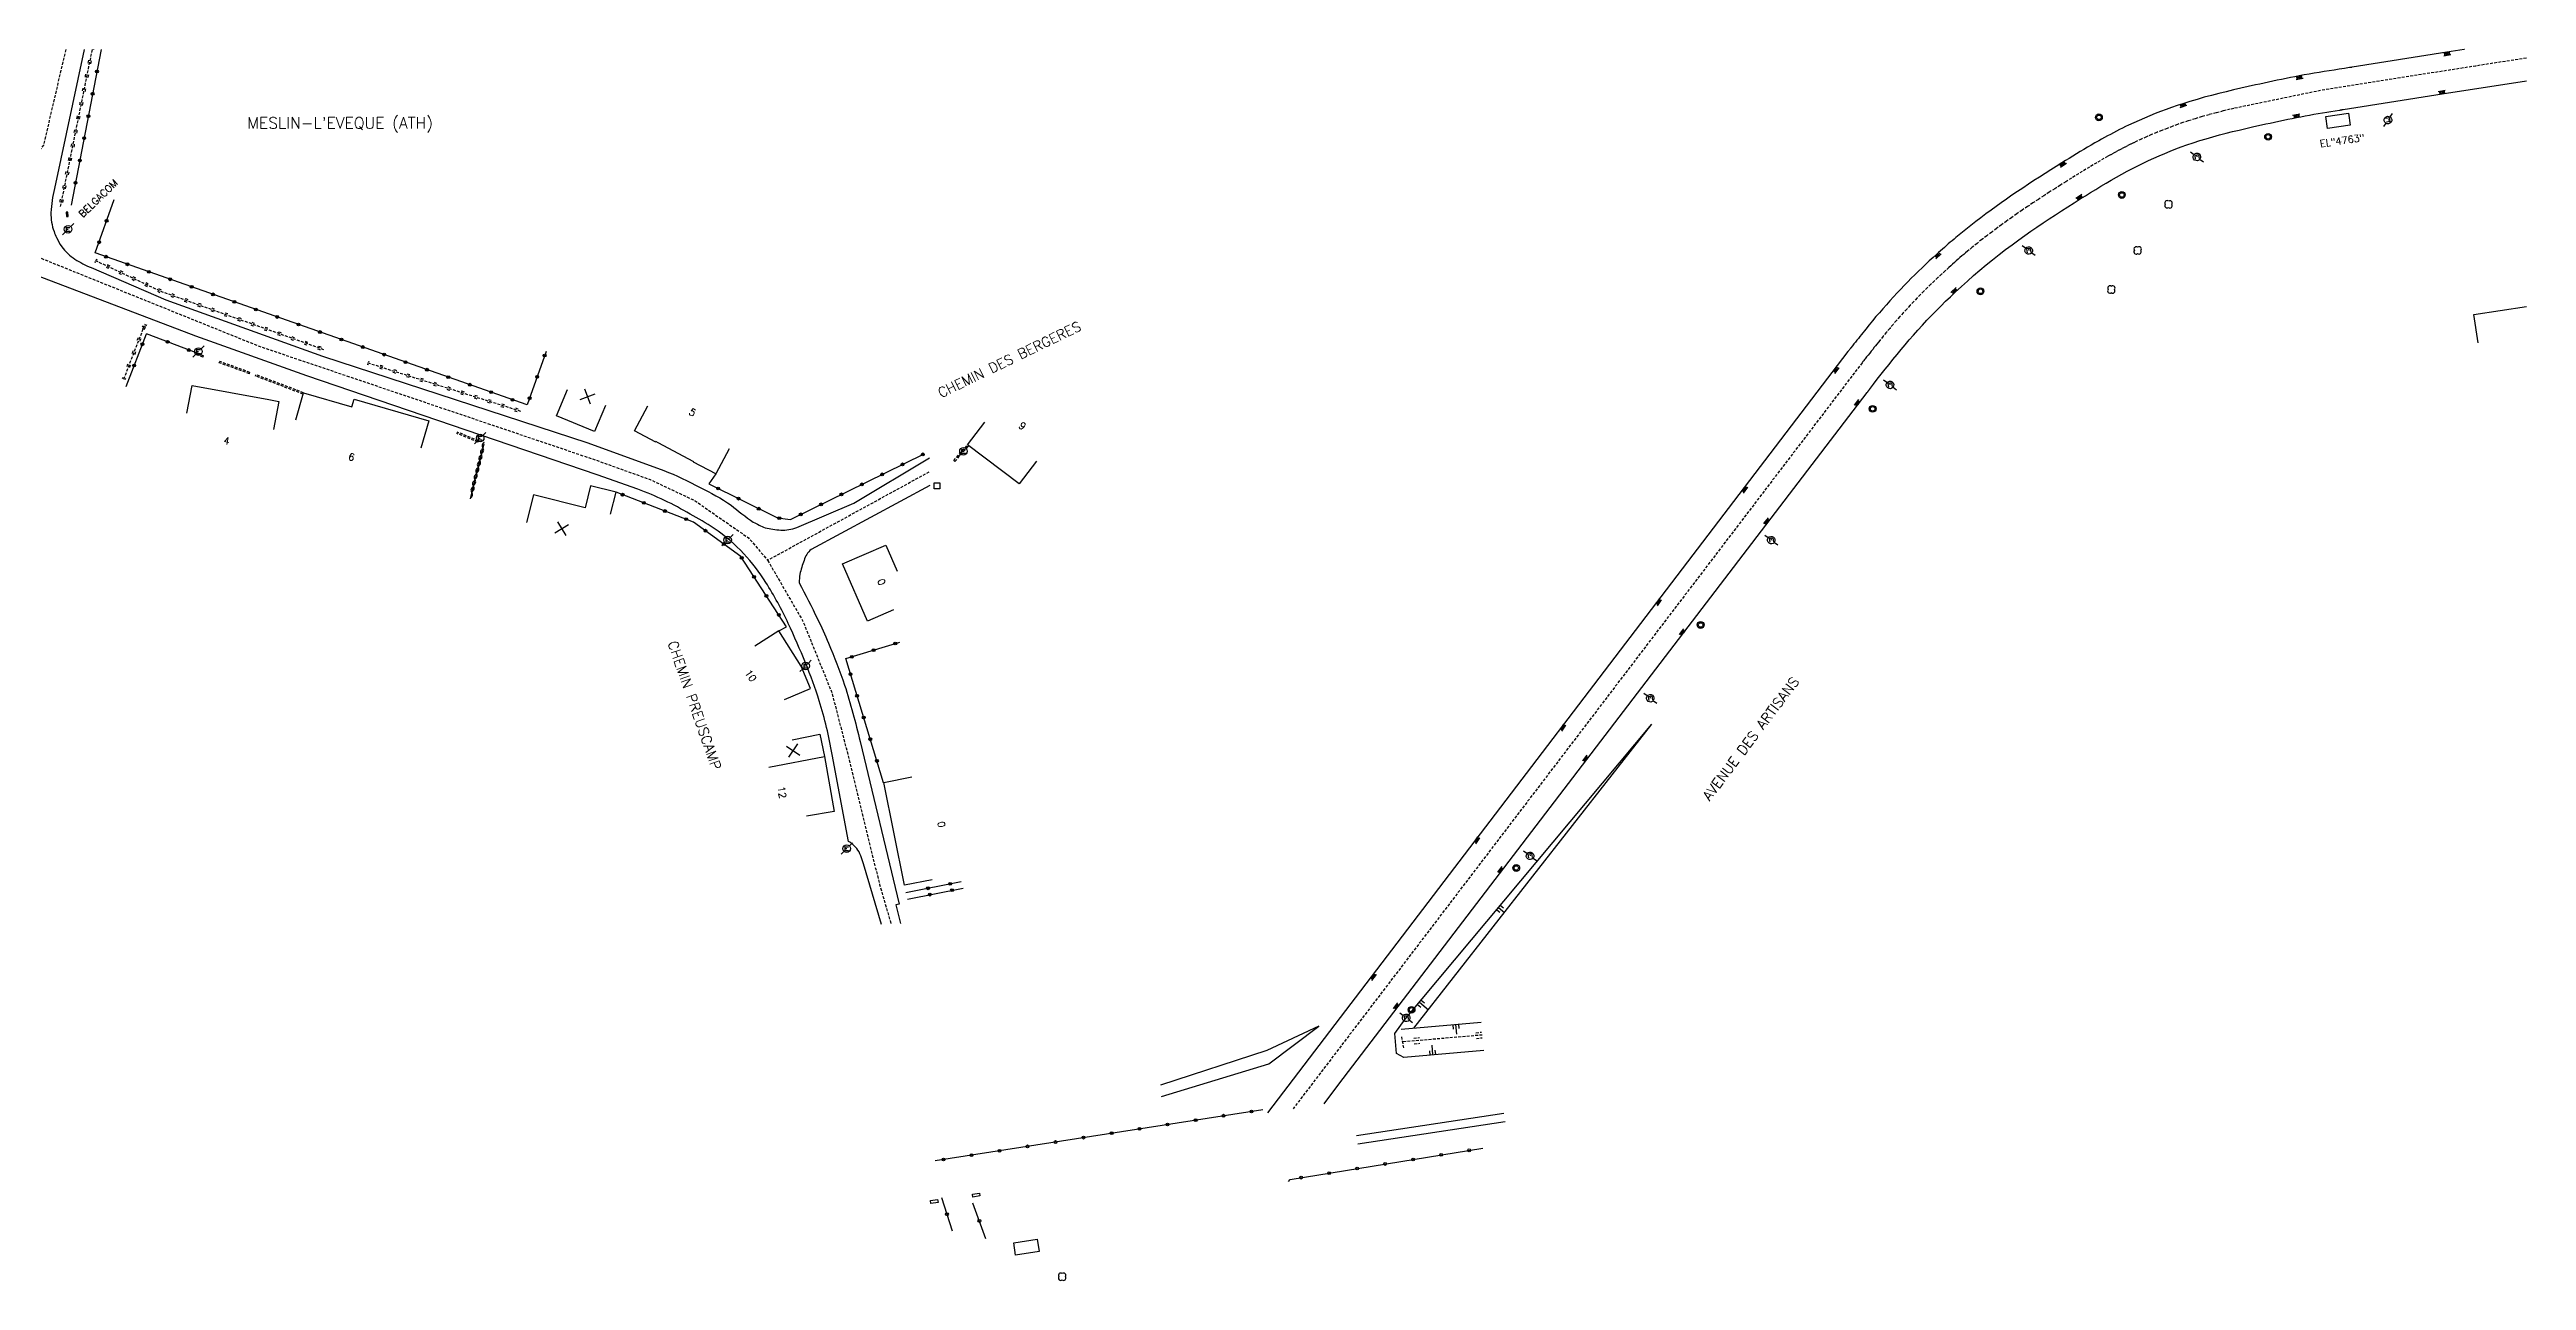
# Model space of a CAD drawing. Header units: millimetres. Extents: x 112999 to 114000, y 149000 to 150000.
# Drawn here: x 113563.1 to 114000, y 149783 to 150000 of the extents above; entities that cross this region are included whole.
import ezdxf
from ezdxf.enums import TextEntityAlignment as Align

# ---------------------------------------------------------------- set-up
doc = ezdxf.new("R2010")
doc.units = ezdxf.units.MM
doc.linetypes.add('DASHED', pattern=[0.75, 0.5, -0.25])
doc.layers.get('0').update_dxf_attribs({"linetype": 'CONTINUOUS'})
for name, color, linetype in [('W0001', 6, 'DASHED'), ('W0008', 7, 'CONTINUOUS'), ('W0100', 7, 'CONTINUOUS'), ('W0112', 1, 'DASHED'), ('W0211', 2, 'CONTINUOUS'), ('W0220', 5, 'DASHED'), ('W0300', 7, 'CONTINUOUS'), ('W0310', 3, 'CONTINUOUS'), ('W0322', 7, 'CONTINUOUS'), ('W0402', 7, 'CONTINUOUS'), ('W0420', 7, 'CONTINUOUS'), ('W0471', 7, 'CONTINUOUS'), ('W0700', 7, 'CONTINUOUS'), ('W0980', 7, 'CONTINUOUS'), ('W0984', 7, 'CONTINUOUS'), ('W0989', 7, 'CONTINUOUS'), ('W0991', 7, 'CONTINUOUS'), ('W1102', 7, 'CONTINUOUS')]:
    doc.layers.add(name, color=color, linetype=linetype)
doc.styles.get("Standard").update_dxf_attribs({"font": 'romans.shx', "width": 0.85})

# ---------------------------------------------------------------- blocks, each defined once
blk = doc.blocks.new('T471')
for p, q in [((-0.333334, 0.333334), (-0.333334, -0.333334)), ((-0.333334, 0.333334), (0.333334, 0.333334)), ((-0.333334, 0), (0, 0)), ((0.500001, 0.500001), (1.000002, 1.000002)), ((-0.500001, -0.500001), (-1.000002, -1.000002)), ((-0.333334, -0.333334), (0.333334, -0.333334))]:
    blk.add_line(p, q)
blk.add_ellipse((0, 0), major_axis=(0.471405, 0.471405), ratio=1, start_param=5.4977871438, end_param=11.780972451)
blk = doc.blocks.new('t991o')
at = {"color": 0, "linetype": 'Continuous'}
for p, q in [((-1, 1), (1, -1)), ((-1, -1), (1, 1))]:
    blk.add_line(p, q, dxfattribs=at)
blk = doc.blocks.new('t322o')
at = {"color": 0, "linetype": 'Continuous'}
for radius in [0.25, 0.15]:
    blk.add_circle((0, 0), radius, dxfattribs=at)
blk = doc.blocks.new('t310o')
at = {"color": 0, "linetype": 'Continuous'}
for centre, start, end in [((-0.5, 0.38), 216.8699, 323.1304), ((0.5, -0.37), 36.8699, 143.1303)]:
    blk.add_arc(centre, 0.625, start, end, dxfattribs=at)
blk = doc.blocks.new('t112o')
at = {"color": 0, "linetype": 'Continuous'}
for p, q in [((-0.5, 0.5), (0.5, 0.5)), ((-0.5, -0.5), (-0.5, 0.5)), ((0.5, 0.5), (0.5, -0.5)), ((0.5, -0.5), (-0.5, -0.5))]:
    blk.add_line(p, q, dxfattribs=at)

msp = doc.modelspace()

# ---------------------------------------------------------------- linework, layer by layer
at = {"layer": 'W0001', "flags": 128}
for points in [[(113565.98, 150000), (113562.07, 149983.15), (113556.84, 149976.63), (113550.16, 149970.23), (113528.65, 149968.89), (113472.26, 149967.42), (113378.51, 149964.99), (113355.58, 149963.64), (113342.13, 149958.79), (113328.71, 149949.46), (113319.43, 149980.57), (113318.19, 149986.41), (113316.21, 149993.93), (113314.36, 149999.84), (113314.3, 150000)], [(114000, 149998.5), (113991.02, 149997.1), (113963.95, 149992.83), (113948.41, 149989.63)], [(113550.16, 149970.23), (113560.06, 149963.84), (113600.08, 149947.71), (113658.9, 149927.83), (113669.19, 149924.14), (113676.98, 149920.45), (113686.42, 149913.91), (113689.79, 149909.96), (113718.35, 149925.58)], [(113689.79, 149909.96), (113696.01, 149899.22), (113701.13, 149886.56), (113703.63, 149876.86), (113709.52, 149852.81), (113711.55, 149845.83)]]:
    msp.add_lwpolyline(points, dxfattribs=at)
at = {"layer": 'W0001'}
msp.add_lwpolyline([(113948.41, 149989.63), (113947.77, 149989.48), (113946.52, 149989.17), (113945.27, 149988.84), (113944.02, 149988.52), (113942.78, 149988.17), (113941.55, 149987.8), (113940.34, 149987.42), (113939.41, 149987.11), (113938.47, 149986.8), (113937.54, 149986.45), (113936.62, 149986.11), (113935.7, 149985.75), (113934.78, 149985.39), (113933.88, 149985), (113932.97, 149984.61), (113932.08, 149984.2), (113931.18, 149983.8), (113930.67, 149983.55), (113930.16, 149983.3), (113929.65, 149983.03), (113929.14, 149982.78), (113928.63, 149982.52), (113928.12, 149982.25), (113927.62, 149981.98), (113927.12, 149981.7), (113926.62, 149981.42), (113926.11, 149981.14), (113925.48, 149980.78), (113924.84, 149980.41), (113924.2, 149980.03), (113923.56, 149979.66), (113922.94, 149979.28), (113922.3, 149978.89), (113921.66, 149978.52), (113921.02, 149978.11), (113920.38, 149977.72), (113919.76, 149977.33), (113918.77, 149976.7), (113917.79, 149976.09), (113916.82, 149975.47), (113915.84, 149974.84), (113914.88, 149974.22), (113913.91, 149973.59), (113912.95, 149972.95), (113912, 149972.31), (113911.05, 149971.67), (113910.11, 149971.02), (113909.21, 149970.39), (113908.32, 149969.75), (113907.43, 149969.12), (113906.55, 149968.47), (113905.68, 149967.83), (113904.81, 149967.16), (113903.95, 149966.5), (113903.1, 149965.83), (113902.26, 149965.14), (113901.42, 149964.45), (113901.09, 149964.17), (113900.75, 149963.88), (113900.43, 149963.61), (113900.09, 149963.31), (113899.77, 149963.03), (113899.42, 149962.73), (113899.11, 149962.45), (113898.77, 149962.16), (113898.45, 149961.86), (113898.12, 149961.56), (113897.48, 149960.98), (113896.84, 149960.39), (113896.21, 149959.81), (113895.59, 149959.22), (113894.97, 149958.62), (113894.34, 149958.02), (113893.73, 149957.42), (113893.13, 149956.81), (113892.53, 149956.2), (113891.94, 149955.58), (113891.31, 149954.92), (113890.7, 149954.25), (113890.09, 149953.59), (113889.48, 149952.91), (113888.88, 149952.23), (113888.29, 149951.55), (113887.7, 149950.84), (113887.12, 149950.16), (113886.53, 149949.45), (113885.96, 149948.73), (113885.7, 149948.42), (113885.43, 149948.08), (113885.19, 149947.78), (113884.98, 149947.5), (113884.7, 149947.14), (113884.45, 149946.84), (113884.16, 149946.47), (113883.88, 149946.11), (113883.62, 149945.8), (113883.35, 149945.45), (113883.31, 149945.41), (113883.26, 149945.34), (113883.14, 149945.19), (113883.16, 149945.22), (113883.11, 149945.16), (113883.05, 149945.08), (113882.98, 149945), (113882.88, 149944.86), (113882.89, 149944.88), (113882.82, 149944.78), (113782.48, 149813.26)], dxfattribs=at)
at = {"layer": 'W0008', "flags": 128}
for points in [[(113569.26, 150000), (113564.02, 149975.53, 0.0503), (113563.38, 149971.24, 0.0901), (113563.93, 149967.9, 0.017), (113564.37, 149966.86, 0.0357), (113565.29, 149965.23, 0.094), (113567.61, 149963.05, 0.0442), (113570.48, 149961.55), (113583.63, 149955.87), (113611.25, 149945.94), (113658.1, 149930.64), (113671.47, 149925.79, -0.0308), (113677.86, 149922.79, -0.0414), (113683.34, 149919.67, 0.0272), (113687.25, 149916.7, 0.0303), (113689.35, 149915.7, 0.0427), (113692.11, 149915.28, 0.109), (113694.94, 149915.75), (113704.99, 149920.02), (113718.32, 149928)], [(113709.87, 149845.72), (113706.67, 149856.44, 0.1105), (113705.5, 149859.15, 0.0617), (113704.08, 149860.39), (113701.18, 149875.72, 0.0297), (113698.9, 149885.17, 0.016), (113696.48, 149891.85, 0.0119), (113693.43, 149898.83, 0.0322), (113689.47, 149906.04, 0.0441), (113685.59, 149911.12, 0.0573), (113680.35, 149915.58, 0.0214), (113676.11, 149918.11, 0.0423), (113666.91, 149922.5), (113659.7, 149925.03), (113608.52, 149942.48), (113588.91, 149949.48), (113554.82, 149962.46, 0.0401)], [(113718.38, 149923.16), (113697.46, 149911.84, 0.1776), (113696.23, 149909.92, 0.0476), (113695.48, 149907.48, 0.0286), (113695.35, 149906, -0.0085), (113698.59, 149899.61, -0.0099), (113700.51, 149895.36, -0.0216), (113703.36, 149887.94, -0.021), (113706.08, 149878), (113712.96, 149849.31), (113712.38, 149849.18), (113713.24, 149845.94)]]:
    msp.add_lwpolyline(points, format="xyb", dxfattribs=at)
at = {"layer": 'W0008'}
for points in [[(113989.02, 150000), (113985.98, 149999.52), (113969.23, 149996.88), (113969.18, 149996.88), (113969.13, 149996.86), (113969.09, 149996.86), (113969.04, 149996.84), (113968.99, 149996.84), (113968.95, 149996.84), (113968.9, 149996.83), (113968.85, 149996.83), (113968.8, 149996.81), (113968.76, 149996.81), (113967.88, 149996.67), (113966.98, 149996.53), (113966.1, 149996.39), (113965.21, 149996.25), (113964.33, 149996.11), (113963.44, 149995.97), (113962.55, 149995.81), (113961.67, 149995.67), (113960.79, 149995.52), (113959.91, 149995.34), (113959.13, 149995.2), (113958.36, 149995.06), (113957.59, 149994.91), (113956.81, 149994.75), (113956.04, 149994.59), (113955.27, 149994.42), (113954.5, 149994.27), (113953.73, 149994.09), (113952.96, 149993.92), (113952.19, 149993.77), (113950.9, 149993.47), (113949.6, 149993.17), (113948.31, 149992.88), (113947.02, 149992.56), (113945.73, 149992.25), (113944.45, 149991.92), (113943.17, 149991.58), (113941.9, 149991.22), (113940.63, 149990.84), (113939.37, 149990.44), (113938.39, 149990.12), (113937.42, 149989.8), (113936.45, 149989.44), (113935.48, 149989.08), (113934.53, 149988.72), (113933.58, 149988.33), (113932.62, 149987.92), (113931.69, 149987.52), (113930.75, 149987.09), (113929.82, 149986.66), (113929.28, 149986.41), (113928.75, 149986.14), (113928.22, 149985.88), (113927.69, 149985.61), (113927.16, 149985.33), (113926.63, 149985.05), (113926.11, 149984.78), (113925.59, 149984.48), (113925.07, 149984.2), (113924.55, 149983.91), (113923.9, 149983.53), (113923.24, 149983.16), (113922.59, 149982.78), (113921.94, 149982.39), (113921.29, 149982), (113920.64, 149981.61), (113920, 149981.22), (113919.35, 149980.81), (113918.71, 149980.42), (113918.07, 149980.02), (113917.08, 149979.41), (113916.09, 149978.78), (113915.11, 149978.16), (113914.12, 149977.52), (113913.14, 149976.89), (113912.16, 149976.25), (113911.2, 149975.59), (113910.23, 149974.95), (113909.26, 149974.3), (113908.3, 149973.62), (113907.38, 149972.98), (113906.47, 149972.34), (113905.56, 149971.69), (113904.66, 149971.03), (113903.77, 149970.36), (113902.88, 149969.69), (113901.99, 149969), (113901.12, 149968.3), (113900.24, 149967.59), (113899.38, 149966.89), (113899.04, 149966.59), (113898.7, 149966.3), (113898.35, 149966.02), (113898.01, 149965.72), (113897.67, 149965.42), (113897.33, 149965.12), (113896.99, 149964.83), (113896.66, 149964.53), (113896.32, 149964.22), (113895.98, 149963.92), (113895.33, 149963.33), (113894.68, 149962.73), (113894.03, 149962.12), (113893.39, 149961.52), (113892.76, 149960.91), (113892.12, 149960.3), (113891.49, 149959.67), (113890.87, 149959.05), (113890.25, 149958.41), (113889.64, 149957.78), (113889, 149957.09), (113888.36, 149956.41), (113887.73, 149955.72), (113887.11, 149955.02), (113886.48, 149954.31), (113885.88, 149953.61), (113885.27, 149952.91), (113884.67, 149952.19), (113884.07, 149951.47), (113883.48, 149950.73), (113883.22, 149950.41), (113882.96, 149950.08), (113882.7, 149949.75), (113882.44, 149949.41), (113882.17, 149949.08), (113881.91, 149948.75), (113881.65, 149948.42), (113881.39, 149948.09), (113881.12, 149947.75), (113880.86, 149947.42), (113880.8, 149947.36), (113880.75, 149947.3), (113880.7, 149947.22), (113880.64, 149947.16), (113880.59, 149947.09), (113880.53, 149947.02), (113880.48, 149946.95), (113880.42, 149946.88), (113880.37, 149946.81), (113880.31, 149946.75), (113777.94, 149812.55)], [(113989.05, 150000), (113989.02, 150000)], [(113787.92, 149814.11), (113790.56, 149817.58), (113883.73, 149939.55), (113883.77, 149939.61), (113883.81, 149939.66), (113883.85, 149939.72), (113883.89, 149939.77), (113883.94, 149939.81), (113883.98, 149939.88), (113884.02, 149939.92), (113884.06, 149939.98), (113884.1, 149940.03), (113884.14, 149940.09), (113884.82, 149940.98), (113885.5, 149941.86), (113886.19, 149942.75), (113886.88, 149943.62), (113887.57, 149944.5), (113888.27, 149945.38), (113888.98, 149946.23), (113889.69, 149947.09), (113890.41, 149947.95), (113891.13, 149948.8), (113891.91, 149949.67), (113892.68, 149950.55), (113893.48, 149951.41), (113894.27, 149952.27), (113895.09, 149953.11), (113895.9, 149953.95), (113896.73, 149954.78), (113897.56, 149955.61), (113898.41, 149956.42), (113899.26, 149957.22), (113900.33, 149958.2), (113901.41, 149959.17), (113902.5, 149960.14), (113903.6, 149961.08), (113904.72, 149962.02), (113905.84, 149962.94), (113906.98, 149963.84), (113908.13, 149964.72), (113909.3, 149965.59), (113910.47, 149966.47), (113911.52, 149967.22), (113912.59, 149967.97), (113913.66, 149968.7), (113914.73, 149969.44), (113915.82, 149970.16), (113916.91, 149970.88), (113918, 149971.58), (113919.1, 149972.28), (113920.2, 149972.97), (113921.3, 149973.67), (113922.21, 149974.23), (113923.12, 149974.8), (113924.02, 149975.34), (113924.94, 149975.89), (113925.85, 149976.44), (113926.77, 149976.98), (113927.7, 149977.5), (113928.62, 149978.03), (113929.56, 149978.53), (113930.51, 149979.03), (113931.44, 149979.52), (113932.38, 149979.97), (113933.32, 149980.42), (113934.27, 149980.86), (113935.23, 149981.28), (113936.2, 149981.7), (113937.16, 149982.09), (113938.13, 149982.47), (113939.12, 149982.84), (113940.1, 149983.19), (113941.24, 149983.58), (113942.38, 149983.94), (113943.53, 149984.28), (113944.69, 149984.61), (113945.85, 149984.94), (113947.02, 149985.23), (113948.18, 149985.53), (113949.35, 149985.81), (113950.52, 149986.08), (113951.7, 149986.36), (113952.47, 149986.53), (113953.24, 149986.7), (113954.02, 149986.88), (113954.8, 149987.05), (113955.58, 149987.22), (113956.35, 149987.39), (113957.13, 149987.55), (113957.91, 149987.7), (113958.69, 149987.86), (113959.47, 149988.02), (113960.23, 149988.16), (113960.98, 149988.3), (113961.73, 149988.44), (113962.49, 149988.58), (113963.25, 149988.7), (113964.01, 149988.83), (113964.77, 149988.95), (113965.52, 149989.08), (113966.28, 149989.2), (113967.04, 149989.33), (113967.1, 149989.34), (113967.16, 149989.34), (113967.23, 149989.36), (113967.3, 149989.38), (113967.36, 149989.38), (113967.42, 149989.39), (113967.48, 149989.41), (113967.55, 149989.41), (113967.62, 149989.42), (113967.68, 149989.44), (113985.13, 149992.17), (114000, 149994.5)]]:
    msp.add_lwpolyline(points, dxfattribs=at)
at = {"layer": 'W0100', "flags": 128}
for points in [[(113964.61, 149988.22), (113968.62, 149988.81), (113968.93, 149986.68), (113964.93, 149986.09)], [(113566.37, 149971.34), (113566.06, 149971.33), (113566.12, 149970.54), (113566.43, 149970.55)]]:
    msp.add_lwpolyline(points, close=True, dxfattribs=at)
for points in [[(113991.46, 149948.32), (113990.69, 149953.26), (114000, 149954.72)], [(113587.37, 149935.88), (113588.29, 149940.79), (113601.8, 149938.28), (113603.57, 149937.95), (113602.66, 149933.03)], [(113606.55, 149934.69), (113607.95, 149939.49), (113616.47, 149937.01), (113616.87, 149938.38), (113630.01, 149934.55), (113628.61, 149929.75)], [(113661.17, 149937.25), (113659.24, 149932.64), (113652.57, 149935.44), (113654.5, 149940.05)], [(113682.99, 149929.62), (113680.66, 149925.2), (113676.74, 149927.27), (113676.77, 149927.33), (113670.48, 149930.66), (113670.08, 149930.87), (113670.05, 149930.8), (113666.32, 149932.77), (113668.66, 149937.19)], [(113737.19, 149927.41), (113734.18, 149923.42), (113725.06, 149930.29), (113728.07, 149934.29)], [(113662.09, 149918.08), (113663.07, 149921.96), (113658.56, 149923.09), (113657.59, 149919.21), (113648.49, 149921.49), (113647.27, 149916.64)], [(113711.98, 149901.21), (113707.39, 149899.23), (113703.02, 149909.32), (113710.62, 149912.61), (113712.61, 149908.02)], [(113694.11, 149878.28), (113699, 149879.31), (113699.83, 149875.36), (113701.54, 149865.69), (113696.62, 149864.81)], [(113718.81, 149853.64), (113713.91, 149852.67), (113710.31, 149870.78), (113715.21, 149871.76)]]:
    msp.add_lwpolyline(points, dxfattribs=at)
at = {"layer": 'W0100'}
for points in [[(113692.77, 149885.41), (113697.37, 149887.37), (113695.72, 149891.27), (113691.77, 149897.51), (113687.55, 149894.83)], [(113733.53, 149787.45), (113733.2, 149789.62), (113737.35, 149790.23), (113737.68, 149788.08), (113733.53, 149787.45)]]:
    msp.add_lwpolyline(points, dxfattribs=at)
at = {"layer": 'W0112'}
for p, q in [((113579.6, 149950.75), (113580.08, 149951.65)), ((113579.82, 149950.63), (113580.3, 149951.53)), ((113589.23, 149946.16), (113589.33, 149946.39)), ((113590.22, 149945.76), (113589.23, 149946.16)), ((113590.31, 149945.99), (113589.33, 149946.39)), ((113590.22, 149945.76), (113590.31, 149945.99)), ((113593.07, 149944.77), (113593.15, 149945.01)), ((113598.4, 149942.85), (113593.07, 149944.77)), ((113598.49, 149943.08), (113593.15, 149945.01)), ((113598.4, 149942.85), (113598.49, 149943.08)), ((113599.44, 149942.43), (113599.53, 149942.67)), ((113607.88, 149939.25), (113599.44, 149942.43)), ((113607.95, 149939.49), (113599.53, 149942.67)), ((113635.05, 149932.55), (113634.95, 149932.32)), ((113638.69, 149930.8), (113634.95, 149932.32)), ((113638.78, 149931.03), (113635.05, 149932.55)), ((113638.69, 149930.8), (113638.78, 149931.03)), ((113722.62, 149927.54), (113725.06, 149930.29)), ((113722.81, 149927.37), (113725.26, 149930.14)), ((113722.81, 149927.37), (113722.62, 149927.54))]:
    msp.add_line(p, q, dxfattribs=at)
msp.add_lwpolyline([(113801.99, 149823.98), (113801.62, 149826.09)], dxfattribs=at)
at = {"layer": 'W0211'}
for points in [[(113816.09, 149823.55), (113801.98, 149822.31), (113800.71, 149822.97), (113800.41, 149826.5), (113802.23, 149829.02), (113845.75, 149881.08)], [(113803.79, 149827.45), (113845.75, 149881.08)], [(113819.02, 149849.11), (113819.55, 149848.67)], [(113818.38, 149848.34), (113818.91, 149847.91)], [(113818.7, 149848.72), (113819.75, 149847.84)], [(113804.43, 149831.66), (113805.01, 149831.17)], [(113804.75, 149832.03), (113806.34, 149830.72)], [(113805.07, 149832.42), (113805.65, 149831.94)], [(113759.23, 149815.42), (113778.18, 149821.16), (113787, 149827.81), (113777.84, 149823.55), (113759.08, 149817.42)], [(113801.55, 149827.27), (113815.65, 149828.5)], [(113810.62, 149828.06), (113810.7, 149827.31)], [(113811.12, 149828.09), (113811.27, 149826.39)], [(113811.62, 149828.14), (113811.69, 149827.39)], [(113806.62, 149822.72), (113806.56, 149823.47)], [(113807.12, 149822.77), (113806.97, 149824.48)], [(113807.62, 149822.81), (113807.55, 149823.56)]]:
    msp.add_lwpolyline(points, dxfattribs=at)
at = {"layer": 'W0220'}
for p, q in [((113570.63, 150000), (113565, 149972.18)), ((113569.94, 149997.85), (113569.89, 149997.61)), ((113569.99, 149998.1), (113569.94, 149997.85)), ((113570.43, 149997.75), (113570.38, 149997.51)), ((113570.48, 149998), (113570.43, 149997.75)), ((113570.88, 150000), (113570.87, 149999.96)), ((113569, 149993.2), (113568.95, 149992.95)), ((113569.44, 149995.4), (113569.39, 149995.16)), ((113569.49, 149995.65), (113569.44, 149995.4)), ((113569.49, 149993.1), (113569.44, 149992.85)), ((113569.93, 149995.3), (113569.88, 149995.06)), ((113569.98, 149995.55), (113569.93, 149995.3)), ((113568.45, 149990.5), (113568.4, 149990.26)), ((113568.5, 149990.75), (113568.45, 149990.5)), ((113568.94, 149990.4), (113568.89, 149990.16)), ((113568.95, 149992.95), (113568.9, 149992.71)), ((113568.99, 149990.65), (113568.94, 149990.4)), ((113569.44, 149992.85), (113569.39, 149992.61)), ((113567.46, 149985.6), (113567.41, 149985.36)), ((113567.51, 149985.85), (113567.46, 149985.6)), ((113567.95, 149988.05), (113567.9, 149987.81)), ((113567.95, 149985.5), (113567.9, 149985.26)), ((113568, 149988.3), (113567.95, 149988.05)), ((113568, 149985.75), (113567.95, 149985.5)), ((113568.44, 149987.95), (113568.39, 149987.71)), ((113568.49, 149988.2), (113568.44, 149987.95)), ((113566.47, 149980.7), (113566.42, 149980.46)), ((113566.52, 149980.95), (113566.47, 149980.7)), ((113566.96, 149983.15), (113566.91, 149982.91)), ((113566.96, 149980.6), (113566.91, 149980.36)), ((113567.01, 149983.4), (113566.96, 149983.15)), ((113567.01, 149980.85), (113566.96, 149980.6)), ((113567.45, 149983.05), (113567.4, 149982.81)), ((113567.5, 149983.3), (113567.45, 149983.05)), ((113565.47, 149975.8), (113565.43, 149975.56)), ((113565.52, 149976.05), (113565.47, 149975.8)), ((113565.97, 149978.25), (113565.92, 149978.01)), ((113565.96, 149975.7), (113565.92, 149975.46)), ((113566.01, 149975.95), (113565.96, 149975.7)), ((113566.02, 149978.5), (113565.97, 149978.25)), ((113566.46, 149978.15), (113566.41, 149977.91)), ((113566.51, 149978.4), (113566.46, 149978.15)), ((113564.98, 149973.35), (113564.93, 149973.11)), ((113565.03, 149973.6), (113564.98, 149973.35)), ((113565.47, 149973.25), (113565.42, 149973.01)), ((113565.52, 149973.5), (113565.47, 149973.25)), ((113571.07, 149962.6), (113571.3, 149962.5)), ((113571.18, 149962.83), (113582.72, 149957.41)), ((113571.28, 149963.05), (113571.51, 149962.95)), ((113573.11, 149961.65), (113573.33, 149961.54)), ((113573.32, 149962.1), (113573.55, 149961.99)), ((113573.33, 149961.54), (113573.56, 149961.43)), ((113573.55, 149961.99), (113573.77, 149961.89)), ((113575.37, 149960.58), (113575.6, 149960.48)), ((113575.58, 149961.04), (113575.81, 149960.93)), ((113575.6, 149960.48), (113575.82, 149960.37)), ((113575.81, 149960.93), (113576.04, 149960.82)), ((113577.63, 149959.52), (113577.86, 149959.41)), ((113577.85, 149959.97), (113578.07, 149959.87)), ((113577.86, 149959.41), (113578.09, 149959.31)), ((113578.07, 149959.87), (113578.3, 149959.76)), ((113579.9, 149958.46), (113580.12, 149958.35)), ((113580.11, 149958.91), (113580.34, 149958.8)), ((113580.12, 149958.35), (113580.35, 149958.24)), ((113580.34, 149958.8), (113580.56, 149958.7)), ((113582.16, 149957.39), (113582.39, 149957.29)), ((113582.37, 149957.85), (113582.6, 149957.74)), ((113582.39, 149957.29), (113582.61, 149957.18)), ((113582.6, 149957.74), (113582.82, 149957.63)), ((113582.72, 149957.41), (113611.59, 149947.09)), ((113584.52, 149956.5), (113584.75, 149956.42)), ((113584.69, 149956.97), (113584.92, 149956.89)), ((113584.75, 149956.42), (113584.99, 149956.33)), ((113584.92, 149956.89), (113585.16, 149956.8)), ((113586.87, 149955.66), (113587.11, 149955.57)), ((113587.04, 149956.13), (113587.28, 149956.04)), ((113587.11, 149955.57), (113587.34, 149955.49)), ((113587.28, 149956.04), (113587.51, 149955.96)), ((113589.23, 149954.82), (113589.46, 149954.73)), ((113589.39, 149955.29), (113589.63, 149955.2)), ((113589.46, 149954.73), (113589.7, 149954.65)), ((113589.63, 149955.2), (113589.87, 149955.12)), ((113591.58, 149953.98), (113591.82, 149953.89)), ((113591.75, 149954.45), (113591.98, 149954.36)), ((113591.82, 149953.89), (113592.05, 149953.81)), ((113591.98, 149954.36), (113592.22, 149954.28)), ((113576.24, 149941.91), (113579.85, 149951.24)), ((113579.52, 149951.09), (113579.62, 149951.33)), ((113579.99, 149950.91), (113580.08, 149951.15)), ((113593.93, 149953.13), (113594.17, 149953.05)), ((113594.1, 149953.61), (113594.34, 149953.52)), ((113594.17, 149953.05), (113594.41, 149952.97)), ((113594.34, 149953.52), (113594.57, 149953.44)), ((113596.29, 149952.29), (113596.52, 149952.21)), ((113596.46, 149952.76), (113596.69, 149952.68)), ((113596.52, 149952.21), (113596.76, 149952.13)), ((113596.69, 149952.68), (113596.93, 149952.6)), ((113598.64, 149951.45), (113598.88, 149951.37)), ((113598.81, 149951.92), (113599.05, 149951.84)), ((113598.88, 149951.37), (113599.11, 149951.28)), ((113599.05, 149951.84), (113599.28, 149951.76)), ((113601, 149950.61), (113601.23, 149950.53)), ((113601.17, 149951.08), (113601.4, 149951)), ((113601.23, 149950.53), (113601.47, 149950.44)), ((113601.4, 149951), (113601.64, 149950.91)), ((113603.35, 149949.77), (113603.59, 149949.69)), ((113603.52, 149950.24), (113603.76, 149950.16)), ((113603.59, 149949.69), (113603.82, 149949.6)), ((113603.76, 149950.16), (113603.99, 149950.07)), ((113577.72, 149946.43), (113577.81, 149946.66)), ((113577.81, 149946.66), (113577.9, 149946.9)), ((113578.19, 149946.25), (113578.28, 149946.48)), ((113578.28, 149946.48), (113578.37, 149946.72)), ((113578.62, 149948.76), (113578.71, 149949)), ((113578.71, 149949), (113578.8, 149949.23)), ((113579.09, 149948.58), (113579.18, 149948.82)), ((113579.18, 149948.82), (113579.27, 149949.05)), ((113605.71, 149948.93), (113605.94, 149948.85)), ((113605.87, 149949.4), (113606.11, 149949.32)), ((113605.94, 149948.85), (113606.18, 149948.76)), ((113606.11, 149949.32), (113606.35, 149949.23)), ((113608.06, 149948.09), (113608.3, 149948)), ((113608.23, 149948.56), (113608.46, 149948.47)), ((113608.3, 149948), (113608.53, 149947.92)), ((113608.46, 149948.47), (113608.7, 149948.39)), ((113610.41, 149947.25), (113610.65, 149947.16)), ((113610.58, 149947.72), (113610.82, 149947.63)), ((113610.65, 149947.16), (113610.89, 149947.08)), ((113610.82, 149947.63), (113611.05, 149947.55)), ((113576.01, 149942), (113576.1, 149942.23)), ((113576.48, 149941.82), (113576.57, 149942.05)), ((113576.82, 149944.1), (113576.91, 149944.33)), ((113576.91, 149944.33), (113577, 149944.56)), ((113577.29, 149943.92), (113577.38, 149944.15)), ((113577.38, 149944.15), (113577.47, 149944.38)), ((113619.16, 149944.54), (113619.4, 149944.47)), ((113619.24, 149944.78), (113646.41, 149936.2)), ((113619.32, 149945.02), (113619.55, 149944.95)), ((113621.31, 149943.87), (113621.55, 149943.79)), ((113621.46, 149944.34), (113621.7, 149944.27)), ((113621.55, 149943.79), (113621.79, 149943.72)), ((113621.7, 149944.27), (113621.94, 149944.19)), ((113623.69, 149943.11), (113623.93, 149943.04)), ((113623.84, 149943.59), (113624.08, 149943.51)), ((113623.93, 149943.04), (113624.17, 149942.96)), ((113624.08, 149943.51), (113624.32, 149943.44)), ((113626.08, 149942.36), (113626.32, 149942.28)), ((113626.23, 149942.84), (113626.47, 149942.76)), ((113626.32, 149942.28), (113626.55, 149942.21)), ((113626.47, 149942.76), (113626.71, 149942.69)), ((113628.46, 149941.61), (113628.7, 149941.53)), ((113628.61, 149942.08), (113628.85, 149942.01)), ((113628.7, 149941.53), (113628.94, 149941.46)), ((113628.85, 149942.01), (113629.09, 149941.93)), ((113630.85, 149940.85), (113631.08, 149940.78)), ((113631, 149941.33), (113631.23, 149941.25)), ((113631.08, 149940.78), (113631.32, 149940.7)), ((113631.23, 149941.25), (113631.47, 149941.18)), ((113633.23, 149940.1), (113633.47, 149940.02)), ((113633.38, 149940.58), (113633.62, 149940.5)), ((113633.47, 149940.02), (113633.71, 149939.95)), ((113633.62, 149940.5), (113633.86, 149940.43)), ((113635.61, 149939.35), (113635.85, 149939.27)), ((113635.76, 149939.82), (113636, 149939.75)), ((113635.85, 149939.27), (113636.09, 149939.2)), ((113636, 149939.75), (113636.24, 149939.67)), ((113638, 149938.59), (113638.24, 149938.52)), ((113638.15, 149939.07), (113638.39, 149938.99)), ((113638.24, 149938.52), (113638.47, 149938.44)), ((113638.39, 149938.99), (113638.62, 149938.92)), ((113640.38, 149937.84), (113640.62, 149937.76)), ((113640.53, 149938.32), (113640.77, 149938.24)), ((113640.62, 149937.76), (113640.86, 149937.69)), ((113640.77, 149938.24), (113641.01, 149938.17)), ((113642.76, 149937.09), (113643, 149937.01)), ((113642.91, 149937.56), (113643.15, 149937.49)), ((113643, 149937.01), (113643.24, 149936.94)), ((113643.15, 149937.49), (113643.39, 149937.41)), ((113645.15, 149936.33), (113645.39, 149936.26)), ((113645.3, 149936.81), (113645.54, 149936.73)), ((113645.54, 149936.73), (113645.78, 149936.66)), ((113645.39, 149936.26), (113645.62, 149936.18))]:
    msp.add_line(p, q, dxfattribs=at)
for points in [[(113815.84, 149826.25), (113801.8, 149825.03)], [(113803.75, 149825.7), (113804.75, 149825.8)], [(113803.84, 149824.7), (113804.84, 149824.8)], [(113814.71, 149826.66), (113815.71, 149826.75)], [(113814.8, 149825.66), (113815.8, 149825.75)]]:
    msp.add_lwpolyline(points, dxfattribs=at)
at = {"layer": 'W0300'}
for centre, radius, start, end in [((113936.62, 149972.47), 0.404, 138.9182, 306.4309), ((113936.63, 149972.97), 0.405, 50.4774, 215.5377), ((113937.11, 149972.45), 0.393, 229.0283, 36.8699), ((113937.13, 149972.95), 0.388, 319.8991, 126.8699), ((113931.16, 149964.34), 0.404, 138.9182, 308.6598), ((113931.17, 149964.84), 0.393, 49.0283, 216.1932), ((113931.66, 149964.33), 0.393, 229.0283, 36.1932), ((113931.67, 149964.83), 0.404, 318.9182, 128.6598), ((113926.54, 149957.95), 0.393, 49.0283, 216.1932), ((113927.04, 149957.94), 0.404, 318.9182, 128.6598), ((113926.52, 149957.45), 0.404, 138.9182, 308.6598), ((113927.02, 149957.44), 0.393, 229.0283, 36.1932), ((113741.48, 149783.39), 0.404, 138.9182, 308.6598), ((113741.49, 149783.89), 0.393, 49.0283, 216.1932), ((113741.98, 149783.38), 0.393, 229.0283, 36.1932), ((113741.99, 149783.88), 0.404, 318.9182, 128.6598)]:
    msp.add_arc(centre, radius, start, end, dxfattribs=at)
at = {"layer": 'W0310'}
msp.add_line((113639.75, 149930.5), (113637.32, 149920.8), dxfattribs=at)
at = {"layer": 'W0322'}
for p, q in [((113572.25, 150000), (113566.96, 149972.56)), ((113576.63, 149940.57), (113580.23, 149949.9)), ((113589.33, 149946.39), (113580.23, 149949.9)), ((113723.95, 149853.29), (113714.14, 149851.34)), ((113714.48, 149850.23), (113724.28, 149852.17))]:
    msp.add_line(p, q, dxfattribs=at)
at = {"layer": 'W0322', "flags": 128}
for points in [[(113650.71, 149946.77), (113647.39, 149937.34), (113571.21, 149964.14), (113574.53, 149973.57)], [(113680.66, 149925.2), (113679.42, 149923.43), (113691.5, 149917.41), (113693.83, 149917.17), (113717.4, 149928.74)], [(113691.77, 149897.51), (113693.1, 149898.23), (113685.08, 149910.6), (113676.73, 149916.69), (113663.07, 149921.96)], [(113710.23, 149870.74), (113703.56, 149892.61), (113713.13, 149895.53)]]:
    msp.add_lwpolyline(points, dxfattribs=at)
at = {"layer": 'W0322'}
for points in [[(113777.12, 149813.09), (113719.36, 149804.08)], [(113781.64, 149800.43), (113781.93, 149800.78), (113815.91, 149806.32)], [(113720.46, 149797.61), (113722.36, 149791.75)], [(113728.29, 149790.33), (113725.98, 149796.59)]]:
    msp.add_lwpolyline(points, dxfattribs=at)
for centre, radius in [((113755.38, 149809.7), 0.249), ((113760.32, 149810.47), 0.249), ((113765.27, 149811.25), 0.254), ((113770.2, 149812.02), 0.249), ((113775.14, 149812.78), 0.249), ((113725.74, 149805.08), 0.249), ((113730.68, 149805.84), 0.249), ((113735.62, 149806.62), 0.254), ((113740.56, 149807.39), 0.249), ((113745.5, 149808.16), 0.249), ((113750.45, 149808.94), 0.254), ((113808.58, 149805.12), 0.249), ((113813.52, 149805.92), 0.254), ((113720.8, 149804.31), 0.254), ((113783.9, 149801.11), 0.249), ((113788.84, 149801.91), 0.249), ((113793.77, 149802.72), 0.254), ((113798.71, 149803.52), 0.254), ((113803.64, 149804.31), 0.249), ((113721.41, 149794.67), 0.254), ((113727.13, 149793.47), 0.249)]:
    msp.add_circle(centre, radius, dxfattribs=at)
at = {"layer": 'W0402'}
for points in [[(113985.42, 149998.92), (113986.68, 149999.12), (113986.68, 149999.12)], [(113985.62, 149998.95), (113985.55, 149999.45)], [(113985.84, 149998.98), (113985.76, 149999.48)], [(113986.05, 149999.02), (113985.98, 149999.52)], [(113986.27, 149999.05), (113986.19, 149999.55)], [(113986.48, 149999.09), (113986.4, 149999.58)], [(113959.38, 149994.73), (113960.62, 149994.98), (113960.62, 149994.98)], [(113959.58, 149994.78), (113959.48, 149995.27)], [(113959.79, 149994.81), (113959.7, 149995.31)], [(113960, 149994.86), (113959.91, 149995.34)], [(113960.21, 149994.91), (113960.12, 149995.39)], [(113960.42, 149994.94), (113960.32, 149995.44)], [(113938.91, 149989.77), (113940.12, 149990.17), (113940.12, 149990.17)], [(113939.12, 149989.83), (113938.96, 149990.31)], [(113939.32, 149989.91), (113939.16, 149990.38)], [(113939.52, 149989.97), (113939.37, 149990.44)], [(113939.73, 149990.03), (113939.57, 149990.52)], [(113939.93, 149990.11), (113939.77, 149990.58)], [(113985.69, 149992.77), (113984.43, 149992.56), (113984.43, 149992.56)], [(113984.63, 149992.59), (113984.71, 149992.11)], [(113984.84, 149992.62), (113984.92, 149992.14)], [(113985.05, 149992.67), (113985.13, 149992.17)], [(113985.27, 149992.7), (113985.34, 149992.2)], [(113985.48, 149992.73), (113985.55, 149992.23)], [(113960.01, 149988.62), (113958.76, 149988.39), (113958.76, 149988.39)], [(113958.96, 149988.42), (113959.05, 149987.94)], [(113959.17, 149988.47), (113959.26, 149987.98)], [(113959.38, 149988.5), (113959.47, 149988.02)], [(113959.59, 149988.55), (113959.68, 149988.06)], [(113959.8, 149988.59), (113959.89, 149988.09)], [(113918.34, 149979.59), (113918.07, 149980.02)], [(113918.52, 149979.7), (113918.25, 149980.14)], [(113918.7, 149979.83), (113918.43, 149980.25)], [(113917.97, 149979.38), (113917.7, 149979.8)], [(113917.8, 149979.25), (113918.88, 149979.94), (113918.88, 149979.94)], [(113918.15, 149979.48), (113917.88, 149979.91)], [(113921.59, 149974.42), (113920.5, 149973.75), (113920.5, 149973.75)], [(113920.68, 149973.86), (113920.94, 149973.44)], [(113920.86, 149973.98), (113921.12, 149973.55)], [(113921.04, 149974.09), (113921.3, 149973.67)], [(113921.22, 149974.2), (113921.48, 149973.78)], [(113921.41, 149974.31), (113921.66, 149973.89)], [(113896.01, 149963.27), (113895.67, 149963.62)], [(113896.16, 149963.41), (113895.83, 149963.78)], [(113895.85, 149963.12), (113896.79, 149963.98), (113896.79, 149963.98)], [(113896.32, 149963.55), (113895.98, 149963.92)], [(113896.48, 149963.7), (113896.14, 149964.06)], [(113896.64, 149963.84), (113896.3, 149964.2)], [(113899.4, 149958.02), (113898.45, 149957.17), (113898.45, 149957.17)], [(113898.6, 149957.31), (113898.94, 149956.94)], [(113898.77, 149957.45), (113899.09, 149957.08)], [(113898.92, 149957.59), (113899.26, 149957.22)], [(113899.09, 149957.73), (113899.41, 149957.36)], [(113899.24, 149957.88), (113899.58, 149957.5)], [(113878.12, 149943.06), (113877.73, 149943.36)], [(113878.25, 149943.23), (113877.85, 149943.53)], [(113878.38, 149943.41), (113877.98, 149943.7)], [(113877.99, 149942.89), (113878.77, 149943.91), (113878.77, 149943.91)], [(113878.51, 149943.56), (113878.11, 149943.88)], [(113878.64, 149943.73), (113878.24, 149944.05)], [(113882.2, 149938.31), (113881.45, 149937.3), (113881.45, 149937.3)], [(113881.57, 149937.45), (113881.97, 149937.16)], [(113881.7, 149937.62), (113882.09, 149937.33)], [(113881.82, 149937.8), (113882.23, 149937.5)], [(113881.95, 149937.97), (113882.35, 149937.67)], [(113882.08, 149938.14), (113882.48, 149937.84)], [(113862.02, 149921.97), (113861.62, 149922.28)], [(113862.15, 149922.14), (113861.75, 149922.45)], [(113862.28, 149922.31), (113861.88, 149922.62)], [(113861.89, 149921.81), (113862.66, 149922.83), (113862.66, 149922.83)], [(113862.41, 149922.48), (113862.01, 149922.8)], [(113862.53, 149922.66), (113862.13, 149922.97)], [(113866.23, 149917.42), (113865.46, 149916.41), (113865.46, 149916.41)], [(113865.59, 149916.58), (113865.98, 149916.27)], [(113865.72, 149916.75), (113866.12, 149916.44)], [(113865.84, 149916.91), (113866.24, 149916.61)], [(113865.98, 149917.08), (113866.38, 149916.78)], [(113866.11, 149917.25), (113866.51, 149916.95)], [(113846.84, 149902.11), (113846.44, 149902.41)], [(113846.96, 149902.28), (113846.56, 149902.58)], [(113847.09, 149902.45), (113846.69, 149902.75)], [(113846.71, 149901.94), (113847.46, 149902.97), (113847.46, 149902.97)], [(113847.22, 149902.62), (113846.81, 149902.92)], [(113847.34, 149902.8), (113846.94, 149903.09)], [(113851.34, 149897.89), (113850.56, 149896.88), (113850.56, 149896.88)], [(113850.69, 149897.05), (113851.09, 149896.73)], [(113850.82, 149897.22), (113851.22, 149896.91)], [(113850.95, 149897.39), (113851.34, 149897.08)], [(113851.08, 149897.56), (113851.48, 149897.25)], [(113851.21, 149897.72), (113851.61, 149897.42)], [(113829.97, 149880), (113829.56, 149880.3)], [(113830.09, 149880.17), (113829.69, 149880.47)], [(113830.22, 149880.34), (113829.82, 149880.64)], [(113829.84, 149879.83), (113830.59, 149880.86), (113830.59, 149880.86)], [(113830.34, 149880.52), (113829.95, 149880.81)], [(113830.47, 149880.69), (113830.07, 149880.98)], [(113834.28, 149875.61), (113833.52, 149874.59), (113833.52, 149874.59)], [(113834.02, 149875.27), (113834.42, 149874.97)], [(113834.16, 149875.44), (113834.55, 149875.14)], [(113833.64, 149874.75), (113834.04, 149874.45)], [(113833.77, 149874.92), (113834.16, 149874.62)], [(113833.9, 149875.09), (113834.3, 149874.8)], [(113814.79, 149860.12), (113814.38, 149860.42)], [(113814.91, 149860.31), (113814.51, 149860.59)], [(113815.04, 149860.48), (113814.63, 149860.77)], [(113814.67, 149859.95), (113815.41, 149861), (113815.41, 149861)], [(113815.16, 149860.66), (113814.76, 149860.94)], [(113815.29, 149860.83), (113814.88, 149861.12)], [(113819.28, 149855.95), (113818.51, 149854.94), (113818.51, 149854.94)], [(113818.63, 149855.11), (113819.03, 149854.8)], [(113818.77, 149855.28), (113819.16, 149854.97)], [(113818.89, 149855.45), (113819.29, 149855.14)], [(113819.02, 149855.62), (113819.42, 149855.31)], [(113819.15, 149855.78), (113819.55, 149855.48)], [(113796.51, 149836.06), (113796.11, 149836.36)], [(113796.63, 149836.23), (113796.23, 149836.53)], [(113796.77, 149836.41), (113796.37, 149836.7)], [(113796.38, 149835.89), (113797.15, 149836.91), (113797.15, 149836.91)], [(113796.9, 149836.58), (113796.5, 149836.88)], [(113797.02, 149836.73), (113796.62, 149837.05)], [(113800.91, 149831.94), (113800.14, 149830.92), (113800.14, 149830.92)], [(113800.66, 149831.59), (113801.05, 149831.3)], [(113800.78, 149831.77), (113801.18, 149831.47)], [(113800.27, 149831.08), (113800.66, 149830.78)], [(113800.39, 149831.25), (113800.79, 149830.95)], [(113800.52, 149831.42), (113800.92, 149831.12)]]:
    msp.add_lwpolyline(points, dxfattribs=at)
at = {"layer": 'W0420'}
for centre, radius in [((113924.59, 149988.05), 0.597), ((113924.59, 149988.05), 0.403), ((113954.43, 149984.62), 0.597), ((113954.43, 149984.62), 0.393), ((113928.64, 149974.36), 0.597), ((113928.64, 149974.36), 0.403), ((113903.7, 149957.39), 0.608), ((113903.7, 149957.39), 0.403), ((113884.68, 149936.66), 0.597), ((113884.68, 149936.66), 0.398), ((113854.34, 149898.55), 0.608), ((113854.34, 149898.55), 0.403), ((113821.83, 149855.7), 0.597), ((113821.83, 149855.7), 0.393), ((113803.36, 149830.7), 0.597), ((113803.36, 149830.7), 0.393)]:
    msp.add_circle(centre, radius, dxfattribs=at)
at = {"layer": 'W0471'}
for points in [[(113718.59, 149796.55), (113718.52, 149797.05), (113719.76, 149797.23), (113719.84, 149796.75), (113718.59, 149796.55)], [(113725.98, 149797.67), (113725.91, 149798.17), (113727.14, 149798.36), (113727.22, 149797.88), (113725.98, 149797.67)]]:
    msp.add_lwpolyline(points, dxfattribs=at)
at = {"layer": 'W0700'}
for points in [[(113819.66, 149812.41), (113793.67, 149808.47)], [(113819.88, 149810.94), (113793.9, 149806.98)]]:
    msp.add_lwpolyline(points, dxfattribs=at)
at = {"layer": 'W1102'}
msp.add_line((113690.01, 149873.46), (113699.83, 149875.36), dxfattribs=at)

# ---------------------------------------------------------------- block references
at = {"layer": 'W0112'}
msp.add_blockref('t112o', (113719.67, 149923.08), dxfattribs=at)
at = {"layer": 'W0310', "rotation": 255.9197050983012}
for p in [(113639, 149927.53), (113639.28, 149928.65), (113639.56, 149929.77), (113637.88, 149923.05), (113638.16, 149924.17), (113638.44, 149925.29), (113638.72, 149926.41), (113637.6, 149921.93)]:
    msp.add_blockref('t310o', p, dxfattribs=at)
at = {"layer": 'W0322'}
for p, rotation in [((113571.5, 149996.13), 259.0973808387077), ((113570.74, 149992.2), 259.0973808387077), ((113569.23, 149984.35), 259.0973808387077), ((113569.99, 149988.27), 259.0973808387077), ((113568.47, 149980.42), 259.0973808387077), ((113567.72, 149976.49), 259.0973808387077), ((113573.2, 149969.8), 70.62194003087775), ((113571.88, 149966.02), 70.62194003087775), ((113573.1, 149963.47), 160.6218214618571), ((113576.87, 149962.14), 160.6218214618571), ((113580.65, 149960.82), 160.6218214618571), ((113584.42, 149959.49), 160.6218214618571), ((113588.19, 149958.16), 160.6218214618571), ((113591.97, 149956.84), 160.6218214618571), ((113595.74, 149955.51), 160.6218214618571), ((113599.51, 149954.18), 160.6218214618571), ((113603.29, 149952.85), 160.6218214618571), ((113607.06, 149951.53), 160.6218214618571), ((113610.83, 149950.2), 160.6218214618571), ((113579.51, 149948.04), 68.87507435888823), ((113583.97, 149948.46), 158.8769008888825), ((113587.7, 149947.02), 158.8769008888825), ((113614.61, 149948.87), 160.6218214618571), ((113618.38, 149947.55), 160.6218214618571), ((113622.15, 149946.22), 160.6218214618571), ((113625.93, 149944.89), 160.6218214618571), ((113650.46, 149946.06), 250.6219400308224), ((113578.07, 149944.31), 68.87507435888823), ((113629.7, 149943.56), 160.6218214618571), ((113633.47, 149942.24), 160.6218214618571), ((113637.25, 149940.91), 160.6218214618571), ((113649.13, 149942.29), 250.6219400308224), ((113641.02, 149939.58), 160.6218214618571), ((113644.79, 149938.25), 160.6218214618571), ((113647.81, 149938.52), 250.6219400308224), ((113717.17, 149928.62), 26.14473638507701), ((113706.39, 149923.33), 26.14473638507701), ((113709.98, 149925.1), 26.14473638507701), ((113713.57, 149926.86), 26.14473638507701), ((113664.22, 149921.52), 158.918299587591), ((113667.95, 149920.08), 158.918299587591), ((113671.68, 149918.64), 158.918299587591), ((113681.06, 149922.61), 333.547688569187), ((113684.64, 149920.83), 333.547688569187), ((113688.22, 149919.04), 333.547688569187), ((113699.21, 149919.81), 26.14473638507701), ((113702.8, 149921.57), 26.14473638507701), ((113675.42, 149917.2), 158.918299587591), ((113678.82, 149915.17), 143.8737024300999), ((113691.84, 149917.38), 354.0655992126208), ((113695.62, 149918.05), 26.14473638507701), ((113682.05, 149912.81), 143.8737024300999), ((113685.22, 149910.39), 122.9475481355638), ((113687.39, 149907.03), 122.9475481355638), ((113689.57, 149903.67), 122.9475481355638), ((113691.75, 149900.32), 122.9475481355638), ((113704.65, 149892.94), 16.96211691121762), ((113708.48, 149894.11), 16.96211691121762), ((113712.3, 149895.27), 16.96211691121762), ((113704.4, 149889.87), 106.9625928849967), ((113705.56, 149886.05), 106.9625928849967), ((113706.73, 149882.22), 106.9625928849967), ((113707.9, 149878.39), 106.9625928849967), ((113709.07, 149874.57), 106.9625928849967), ((113718.07, 149852.12), 191.2418382869525), ((113718.4, 149851.01), 11.24183828678896), ((113721.99, 149852.9), 191.2418382869525), ((113722.32, 149851.79), 11.24183828678896)]:
    msp.add_blockref('t322o', p, dxfattribs=dict(at, rotation=rotation))
at = {"layer": 'W0471'}
for p, rotation in [((113975.58, 149987.57), 189.708328634919), ((113941.87, 149981.06), 278.7622755401943), ((113912.21, 149964.56), 278.7622755401943), ((113887.74, 149940.87), 278.7622755401943), ((113866.8, 149913.5), 278.7622755401943), ((113845.46, 149885.62), 278.7622755401943), ((113824.26, 149857.85), 278.7622755401943), ((113802.41, 149829.28), 278.7622755401943)]:
    msp.add_blockref('T471', p, dxfattribs=dict(at, rotation=rotation))
for p in [(113566.4, 149968.32), (113589.4, 149946.76), (113639.09, 149931.5), (113724.33, 149929.17), (113682.73, 149913.52), (113696.49, 149891.33), (113703.73, 149859.12)]:
    msp.add_blockref('T471', p, dxfattribs=at)
at = {"layer": 'W0991'}
for p, rotation in [((113658.05, 149938.79), 66.29022303124279), ((113653.44, 149915.54), 346.1133276738101), ((113694.31, 149876.4), 10.73286768557121)]:
    msp.add_blockref('t991o', p, dxfattribs=dict(at, rotation=rotation))

# ---------------------------------------------------------------- texts
at = {"layer": 'W0980'}
msp.add_text("MESLIN-L'EVEQUE (ATH)", height=2, dxfattribs=at).set_placement((113614.4, 149986.91), align=Align.MIDDLE)
at = {"layer": 'W0984'}
for s, rotation, p in [('EL"4763"', 8.321, (113967.5, 149983.95)), ('BELGACOM', 43.8221, (113571.72, 149973.77))]:
    msp.add_text(s, height=1.25, rotation=rotation, dxfattribs=at).set_placement(p, align=Align.MIDDLE)
at = {"layer": 'W0989'}
for s, rotation, p in [('CHEMIN DES BERGERES', 25.8131, (113732.45, 149945.36)), ('CHEMIN PREUSCAMP', 289.2317, (113676.9, 149884.38)), ('AVENUE DES ARTISANS', 53, (113863.2, 149878.5))]:
    msp.add_text(s, height=1.75, rotation=rotation, dxfattribs=at).set_placement(p, align=Align.MIDDLE)
at = {"layer": 'W0991'}
for s, rotation, p in [('5', 329.9398, (113676.55, 149936.04)), ('9', 322.9868, (113734.73, 149933.64)), ('4', 349.4535, (113594.38, 149931.01)), ('6', 343.7346, (113616.4, 149928.17)), ('0', 293.4162, (113709.88, 149906.11)), ('10', 303.4859, (113686.8, 149889.61)), ('12', 279.9406, (113692.32, 149869.04)), ('0', 281.2418, (113720.44, 149863.38))]:
    msp.add_text(s, height=1.25, rotation=rotation, dxfattribs=at).set_placement(p, align=Align.MIDDLE)

doc.saveas('drawing.dxf')
